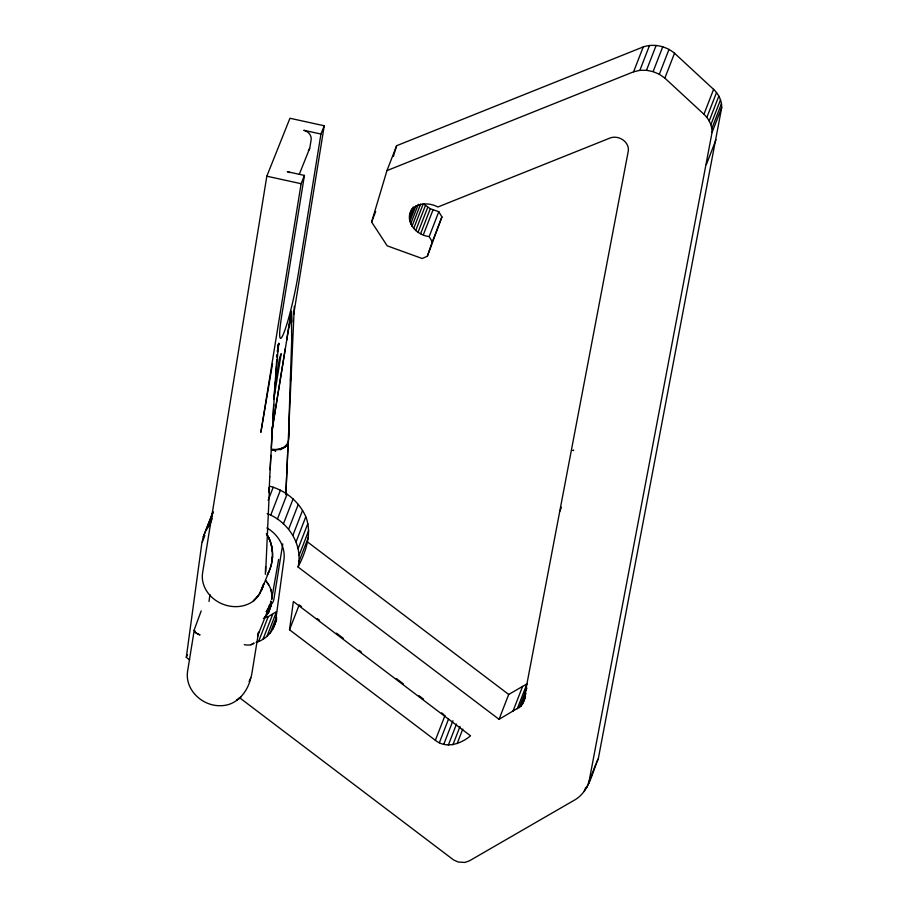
<?xml version="1.0" encoding="UTF-8"?>
<svg xmlns="http://www.w3.org/2000/svg" width="908" height="908" viewBox="0 0 908 908"><rect width="100%" height="100%" fill="white"/><g stroke="black" fill="none" stroke-linecap="round" stroke-linejoin="round"><path stroke-width="1.36" d="M289.38 326.994L291.434 311.433L291.672 340.909L288.687 429.325M291.661 340.943L291.786 334.462M265.34 574.287L265.613 566.535M290.537 381.054L290.969 367.524M239.303 697.526L453.557 859.921L458.2 862.033L464.862 862.43L469.379 860.863L573.777 800.504C589.19 792.275 591.937 773.253 598.293 758.759L721.701 107.621C721.894 100.686 718.591 94.057 713.597 89.37L674.519 53.22C665.973 46.07 653.885 43.346 643.239 46.921L396.614 145.723L386.956 170.613L371.61 222.017L387.217 245.841L422.186 258.508L427.35 256.249L432.276 241.834L429.166 236.579C416.102 235.229 403.765 221.234 412.13 208.534M289.8 401.608L290.049 394.73M572.937 450.516L573.538 450.255M270.936 602.004L270.754 605.591M288.994 422.345C288.267 431.709 292.478 447.133 279.516 449.46L280.629 449.71L281.242 448.518A17.07 7.673 -3 0 0 288.097 443.297L284.091 447.258A23.483 11.361 1.2 0 1 281.208 448.484L279.516 449.46L281.242 448.518A16.912 6.98 0.8 0 1 274.398 449.528L274.398 449.539M285.861 494.474L288.006 445.351M265.692 571.858L269.324 491.625M285.827 494.588L294.317 306.371M525.38 697.457L520.965 706.276L499.048 719.329L298.062 567.001C303.249 544.505 288.018 521.533 267.168 513.576M298.062 567.001C306.927 549.896 314.043 528.206 302.523 510.478C295.191 498.515 283.08 489.594 269.483 486.177M269.04 492.533L269.801 476.666M269.755 476.779L275.056 382.54L278.711 343.315L277.485 350.874M270.107 469.663L270.834 455.373M269.086 491.693L269.131 490.842A17.627 7.9 3 0 0 269.108 487.891M271.242 448.121L272.411 426.499M269.211 488.391L269.154 490.763L269.37 488.618A13.541 7.06 -29.1 0 0 269.233 487.925M278.631 559.43L271.617 599.405L271.889 594.297L270.913 589.428M271.617 599.405C272.809 592.561 270.153 585.705 265.624 580.609L268.768 584.865M272.82 419.246L273.683 404.65M274.125 397.318L275.079 382.495M275.578 375.061L276.747 359.863M267.213 575.025L268.189 573.164A43.993 43.72 -62.6 0 0 271.515 563.675L272.514 556.717L272.128 560.27M272.275 559.192C273.206 550.384 271.413 541.134 266.419 533.734M277.428 352.088L278.711 343.315L277.405 351.305M270.607 606.885L268.484 612.628L264.898 617.281L268.961 611.844L270.709 606.09A8.354 6.912 2.2 0 1 267.258 610.21M189.681 659.912L186.299 657.358L201.814 543.313L203.313 536.753L212.971 511.862L211.768 517.117M209.022 601.505L209.952 594.592M256.113 642.387C266.135 639.516 274.307 630.697 275.703 620.255L283.977 559.419C285.611 546.627 277.814 534.074 266.85 527.923M289.527 629.777L293.375 601.527L470.537 735.809C460.912 743.845 446.237 749.1 435.363 740.315L289.527 629.777L299.186 604.887L301.445 606.601M271.991 430.244L291.434 311.433L291.888 321.92M282.763 543.892L273.785 599.87A30.861 26.638 21.7 0 1 272.184 603.525M286.599 340.421L290.855 313.805A17.593 16.753 -20 0 0 291.343 311.909L291.434 311.433M293.704 314.35L324.247 125.769L289.947 118.267L266.827 176.209L202.597 572.835A30.861 26.638 21.7 0 0 218.544 602.14A30.861 26.638 21.7 0 0 253.23 601.153L259.2 594.502L263.751 583.719C261.981 590.313 258.564 596.806 253.23 601.153L257.861 596.442M194.278 629.959L195.776 632.763L200.032 634.953A8.819 4.381 9.2 0 1 194.278 629.959L187.547 671.523C184.903 689.978 202.439 706.242 220.383 705.686C236.273 705.913 247.702 692.293 250.812 677.686M289.868 172.633A8.819 7.605 21.7 0 0 287.28 171.68L304.43 175.437L301.127 183.711L260.857 432.367L272.525 363.665M304.43 175.437L281.673 315.95A44.095 4.2 -77.7 0 0 283.807 333.043A44.095 4.2 -77.7 0 0 298.187 274.568L320.944 134.043L324.247 125.769M276.509 356.912L276.906 354.495M274.647 388.102L279.562 357.797L281.208 353.655L273.841 399.123M271.946 431.175L285.248 348.706M588.645 783.638L712.042 132.5L721.701 107.621M291.343 311.909L291.298 312.148A17.638 16.787 -19.8 0 1 290.855 313.805M269.086 490.944L269.279 490.138M194.437 629.289L201.179 610.925M523.349 702.701L628.37 150.614C629.142 141.308 618.053 134.679 609.824 138.118L437.883 207.001C428.746 201.985 414.014 202.325 410.098 213.766M393.38 156.539L396.614 145.723M413.651 228.589L423.31 203.698L430.301 208.749L438.814 211.689L441.924 216.944L427.35 256.249M270.629 601.936L270.97 601.028A30.861 26.638 21.7 0 1 266.282 611.663M263.104 585.955L261.379 590.438L268.859 571.745M203.313 536.753L213.096 512.237M202.314 542.008L204.856 535.459M212.268 518.4L209.725 524.949L205.98 530.567M186.299 657.358L187.32 654.736M371.61 222.017L375.674 211.541M268.155 500.285L273.229 487.187M270.754 515.086L280.413 490.195M277.428 519.024L287.087 494.145M283.444 523.803L293.091 498.912M409.542 216.24L413.095 207.081M288.631 529.296L298.278 504.405M409.451 218.805L414.025 207.024M409.837 221.393L415.932 205.673M410.677 223.936L418.304 204.289M411.971 226.353L420.608 204.084M292.875 535.368L302.523 510.478M415.705 230.575L425.353 205.696M296.065 541.86L305.712 516.97M258.53 641.604L268.189 616.714L276.543 611.595L266.884 636.485M418.055 232.278L427.713 207.387M262.968 639.357L272.616 614.478M298.13 548.625L307.789 523.746M420.654 233.628L430.301 208.749M299.016 555.503L308.675 530.612M423.412 234.605L433.071 209.725M270.198 633.046L276.293 617.327M275.703 620.255L276.724 617.633M272.809 629.13L276.361 619.96M298.709 562.302L308.357 537.423M274.659 624.829L276.69 619.585M429.166 236.579L438.814 211.689M432.276 241.834L441.924 216.944M386.956 170.613L633.591 71.8L643.239 46.921M633.591 71.8L639.868 70.347L649.515 45.468M639.868 70.347L646.496 70.291L656.144 45.4M646.496 70.291L653.102 71.618L662.761 46.728M712.042 132.5C712.247 125.576 708.944 118.937 703.938 114.26L664.86 78.111L659.344 74.274L669.003 49.384M664.86 78.111L674.519 53.22M435.363 740.315L445.022 715.425M439.359 742.744L448.495 719.17M443.762 744.344L452.91 720.759M448.37 745.025L456.497 724.062M452.922 744.753L460.038 726.411M457.178 743.538L462.762 729.124M572.959 450.334L573.561 450.459M703.938 114.26L713.597 89.37M706.867 117.416L716.525 92.537M709.205 120.934L718.852 96.044M559.918 511.215L561.439 507.288M710.873 124.691L720.521 99.801M711.827 128.584L721.474 103.694M706.367 164.552L716.015 139.662M499.048 719.329L508.696 694.45L526.935 683.906L517.276 708.796M512.941 711.305L522.588 686.414M519.263 707.695L526.878 688.048M520.965 706.276L526.05 693.179M522.338 704.597L525.482 696.708M584.185 791.458L585.705 787.52M586.693 787.69L595.83 764.116M299.299 174.313L309.628 148.447M269.619 605.908L257.543 636.122A30.861 26.638 21.7 0 0 258.587 632.07L251.857 673.634A30.861 26.638 21.7 0 1 249.064 681.488M269.177 605.568L269.54 604.649M268.428 607.441L268.802 606.499M268.042 608.394L267.236 610.38A8.819 7.343 4 0 0 270.72 606.147M596.34 762.799L598.293 758.759M259.2 594.49L260.38 592.47M266.294 611.527L266.793 610.846M236.909 700.045L240.904 697.208M236.806 700.136L239.474 698.275M250.778 644.793L254.092 643.034A8.819 4.381 9.2 0 1 244.229 644.68M263.343 618.28L268.189 616.714M288.108 443.297A17.627 9.137 2.1 0 1 274.398 450.175L271.435 450.232M274.227 449.551L271.469 449.619M271.537 449.256L274.068 449.562M320.944 134.043L303.794 130.298A8.819 7.605 21.7 0 1 311.149 139.73L309.923 147.289A8.819 7.605 21.7 0 1 308.425 150.512M266.827 176.209L301.127 183.711M653.102 71.618L659.344 74.274M307.721 542.11L508.696 694.45M317.267 618.598L319.537 620.312M336.493 633.171L343.269 638.313M359.103 650.31L361.361 652.023M396.41 678.582L403.197 683.724M419.019 695.721L423.537 699.149M441.629 712.859L443.887 714.573M274.375 450.13L275.612 451.526M266.521 533.881C272.173 542.598 273.841 553.608 271.515 563.675A41.984 41.768 -61.6 0 1 267.951 573.652M268.791 537.842L270.55 542.155M269.301 489.071L269.199 488.481L269.347 489.673M271.22 544.414L272.4 551.531M271.515 604.683A30.861 26.638 21.7 0 1 269.971 606.873M278.427 344.291A17.604 4.688 9.6 0 1 278.472 344.847"/></g></svg>
